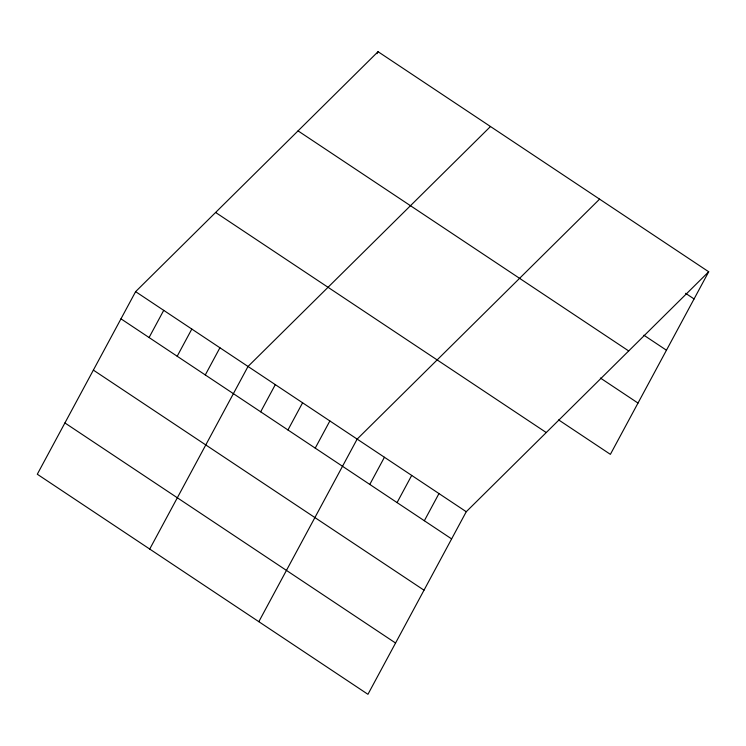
<?xml version="1.0" encoding="UTF-8"?>
<svg xmlns="http://www.w3.org/2000/svg" width="746" height="746" viewBox="0 0 746 746"><rect width="100%" height="100%" fill="white"/><g stroke="black" fill="none" stroke-linecap="round" stroke-linejoin="round"><path stroke-width="1.12" d="M135.613 291.649L37.3 474.232L367.946 694.312L466.259 511.728L708.7 271.768L378.054 51.688L135.613 291.649L466.259 511.728M149.079 337.537L163.719 310.355M177.184 356.243L191.815 329.061M376.972 53.703L378.054 51.688M205.29 374.949L219.921 347.767M149.722 549.056L248.026 366.473L490.476 126.522M260.671 411.811L275.311 384.628M287.956 429.966L302.587 402.793M315.232 448.122L329.863 420.949M258.834 621.679L357.147 439.105L599.588 199.145M369.792 484.434L384.423 457.261M397.068 502.59L411.699 475.416M424.343 520.745L438.974 493.572M708.7 271.768L610.387 454.351L558.651 419.914M685.602 293.309L694.069 298.941M643.882 335.206L666.458 350.228M298.046 130.876L628.692 350.956M600.381 378.026L638.007 403.064M215.613 212.461L546.258 432.54M120.973 318.831L451.619 538.901M93.362 370.109L424.008 590.189M64.911 422.945L395.557 643.024"/></g></svg>
